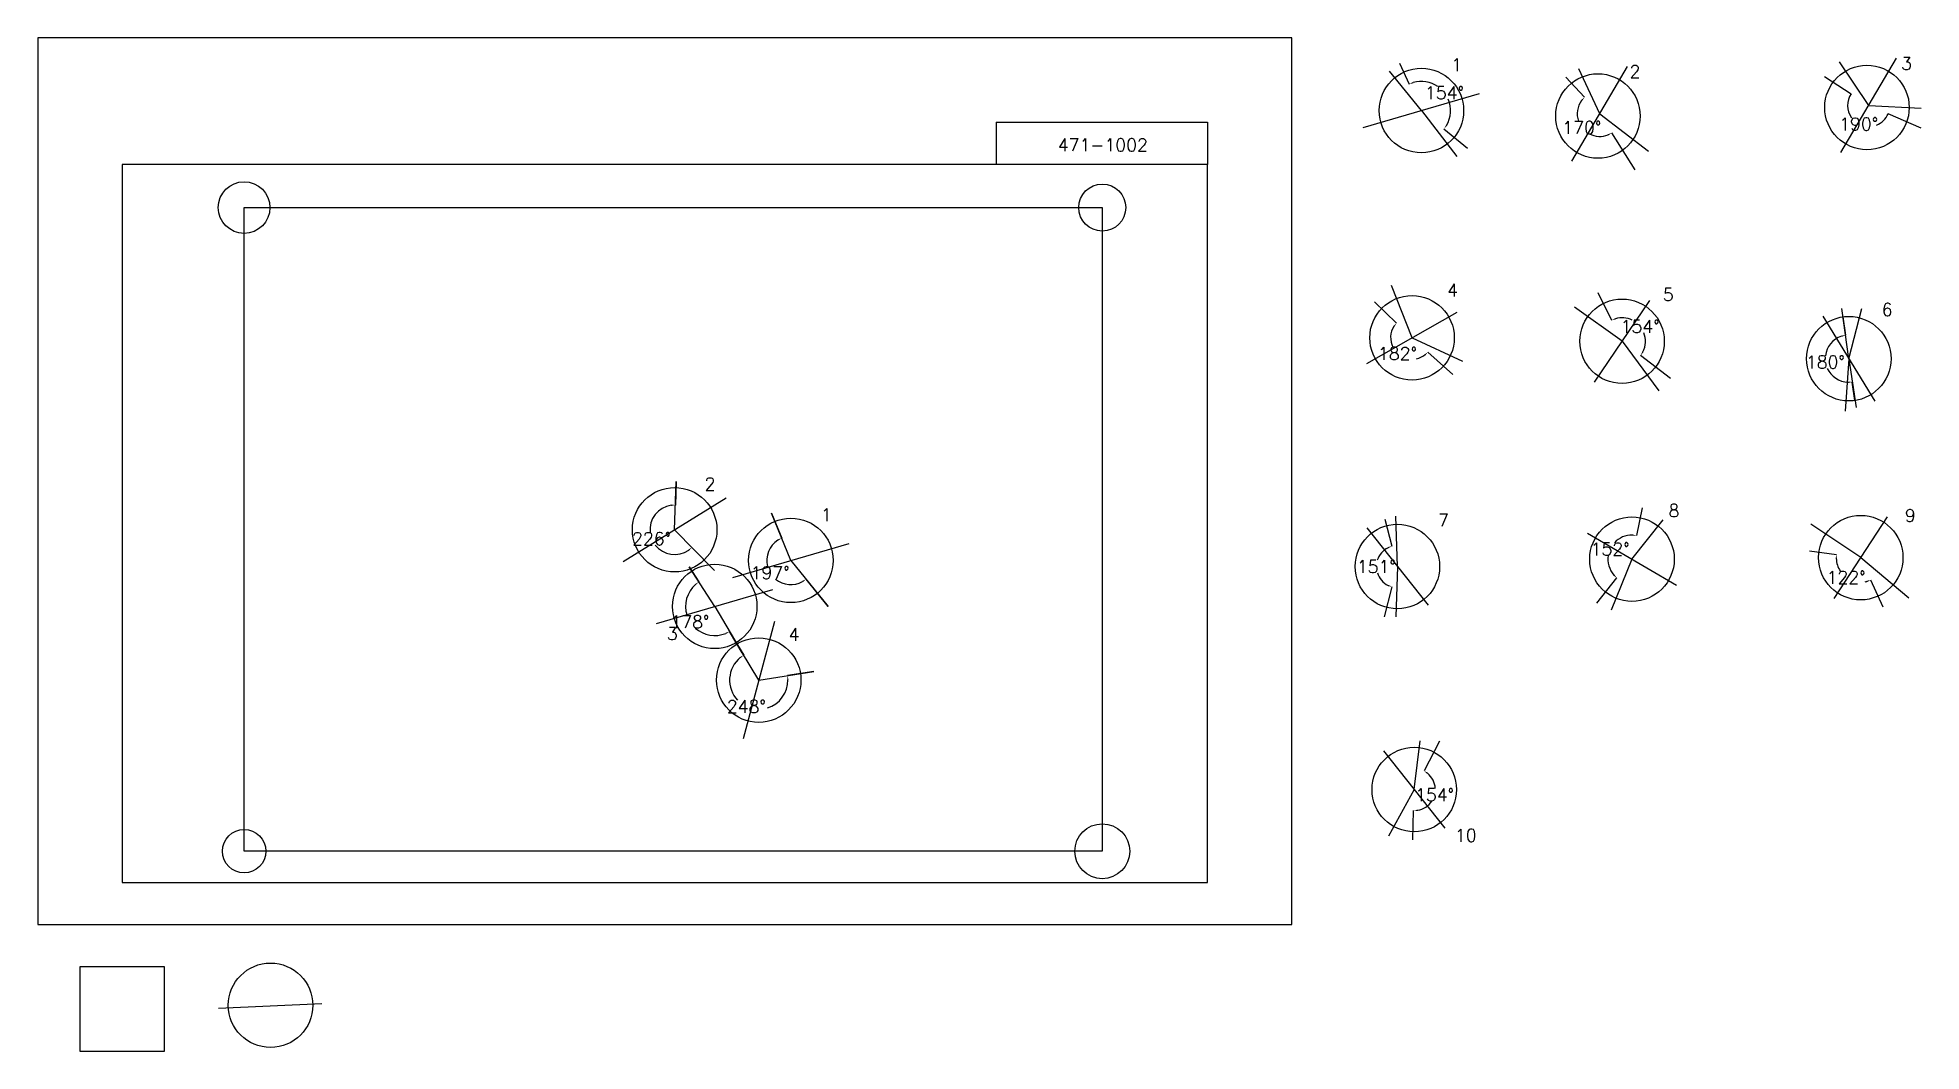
# Model space of a CAD drawing. Extents: x 0 to 2230150, y -150000 to 1050000.
import ezdxf

# ---------------------------------------------------------------- set-up
doc = ezdxf.new("R2010")
doc.units = 0
doc.header["$MEASUREMENT"] = 0
doc.layers.get('0').update_dxf_attribs({"linetype": 'CONTINUOUS'})
doc.layers.get('Defpoints').update_dxf_attribs({"linetype": 'CONTINUOUS'})
for name, color, linetype in [('_0-0_', 7, 'CONTINUOUS'), ('_0-1_V-nasSTD', 7, 'CONTINUOUS'), ('_0-2_番号', 7, 'CONTINUOUS'), ('ADD_LINE', 7, 'CONTINUOUS'), ('文字', 7, 'CONTINUOUS'), ('画像', 7, 'CONTINUOUS')]:
    doc.layers.add(name, color=color, linetype=linetype)
doc.layers.add('位置合わせ用', color=7, linetype='CONTINUOUS', plot=False)
doc.styles.get("Standard").update_dxf_attribs({"font": 'txt', "height": 15000, "bigfont": 'bigfont.shx'})
doc.dimstyles.get("Standard").update_dxf_attribs({"dimtxt": 0.18, "dimasz": 0.18, "dimexe": 0.18, "dimexo": 0.0625, "dimgap": 0.09, "dimtad": 0, "dimtih": 1, "dimtoh": 1, "dimdec": 4, "dimzin": 0, "dimdsep": 46, "dimtxsty": 'Standard', "dimcen": 0.09, "dimadec": 0, "dimazin": 0, "dimtfac": 1, "dimtdec": 4, "dimtofl": 0, "dimtmove": 0, "dimatfit": 3, "dimfxl": 1, "dimtolj": 1, "dimtzin": 0, "dimarcsym": 0})
picture_1 = doc.add_image_def('image1.jpg', size_in_pixel=(800, 600))

# ---------------------------------------------------------------- blocks, each defined once
blk = doc.blocks.new('-000-CCURVE_ORG002')
at = {"layer": '_0-0_', "color": 5, "linetype": 'Continuous'}
for p, q in [((30, -10), (10, -10)), ((10, -10), (10, -30)), ((30, -30), (30, -10)), ((10, -30), (30, -30))]:
    blk.add_line(p, q, dxfattribs=at)
blk = doc.blocks.new('-008-$$ATRU$$11$$背景色$$色$$0_0_0')
at = {"layer": '_0-2_番号'}
blk.add_blockref('-000-CCURVE_ORG002', (0, 0), dxfattribs=at)
blk = doc.blocks.new('*D27')
at = {"layer": 'ADD_LINE', "color": 0, "linetype": 'Continuous', "lineweight": -2}
for p, q in [((1612482, 1019756), (1623866, 995044)), ((1692790, 918934), (1664951, 941812))]:
    blk.add_line(p, q, dxfattribs=at)
for start, end in [(55.935441, 106.423298), (328.898292, 23.176446)]:
    blk.add_arc((1638300, 963714), 34496, start, end, dxfattribs=at)
at = {"layer": 'ADD_LINE', "color": 0}
for points in [[(1628254, 997582), (1628840, 996022), (1623866, 995045)], [(1667157, 946376), (1668518, 945414), (1664951, 941812)]]:
    blk.add_solid(points, dxfattribs=at)
at = {"layer": 'Defpoints', "color": 0}
for p in [(1612482, 1019756), (1638300, 963714), (1672046, 970868), (1692790, 918934)]:
    blk.add_point(p, dxfattribs=at)
at = {"layer": 'ADD_LINE', "color": 0, "linetype": 'Continuous', "insert": (1665608, 984790), "char_height": 15000, "attachment_point": 5}
blk.add_mtext('\\A1;154%%d', dxfattribs=at)
blk = doc.blocks.new('*D28')
at = {"color": 0, "linetype": 'Continuous', "lineweight": -2}
for p, q in [((1809179, 1003391), (1831324, 979396)), ((1891517, 893504), (1863720, 937271))]:
    blk.add_line(p, q, dxfattribs=at)
for start, end in [(143.458517, 199.177328), (242.968088, 291.666013)]:
    blk.add_arc((1849418, 959791), 26678, start, end, dxfattribs=at)
at = {"color": 0}
for points in [[(1828604, 975119), (1827364, 976233), (1831324, 979396)], [(1859646, 934256), (1858888, 935740), (1863721, 937271)]]:
    blk.add_solid(points, dxfattribs=at)
at = {"layer": 'Defpoints', "color": 0}
for p in [(1809179, 1003391), (1849418, 959791), (1823088, 955491), (1891518, 893504)]:
    blk.add_point(p, dxfattribs=at)
at = {"color": 0, "linetype": 'Continuous', "insert": (1828270, 943528), "char_height": 15000, "attachment_point": 5}
blk.add_mtext('\\A1;170%%d', dxfattribs=at)
blk = doc.blocks.new('*D31')
at = {"layer": 'ADD_LINE', "color": 0, "linetype": 'Continuous', "lineweight": -2}
for p, q in [((2115662, 1004203), (2146913, 983688)), ((2230150, 942907), (2190978, 959896))]:
    blk.add_line(p, q, dxfattribs=at)
for start, end in [(146.716384, 215.556167), (291.744567, 336.55299)]:
    blk.add_arc((2167922, 969896), 25131, start, end, dxfattribs=at)
at = {"layer": 'ADD_LINE', "color": 0}
for points in [[(2146913, 983688), (2146913, 983688), (2146913, 983688)], [(2190978, 959896), (2190978, 959896), (2190978, 959896)]]:
    blk.add_solid(points, dxfattribs=at)
at = {"layer": 'Defpoints', "color": 0}
for p in [(2115662, 1004204), (2167922, 969896), (2146156, 957332), (2230150, 942907)]:
    blk.add_point(p, dxfattribs=at)
at = {"layer": 'ADD_LINE', "color": 0, "linetype": 'Continuous', "insert": (2155982, 947782), "char_height": 15000, "attachment_point": 5}
blk.add_mtext('\\A1;190%%d', dxfattribs=at)
blk = doc.blocks.new('*D492')
at = {"color": 0, "linetype": 'Continuous', "lineweight": -2}
for p, q in [((1582560, 737261), (1608834, 712185)), ((1675657, 651191), (1646046, 677753))]:
    blk.add_line(p, q, dxfattribs=at)
for start, end in [(147.654398, 205.986177), (282.024317, 306.788949)]:
    blk.add_arc((1627174, 694681), 25352, start, end, dxfattribs=at)
at = {"color": 0}
for points in [[(1606412, 707733), (1605099, 708759), (1608834, 712185)], [(1642919, 673763), (1641794, 674993), (1646046, 677753)]]:
    blk.add_solid(points, dxfattribs=at)
at = {"layer": 'Defpoints', "color": 0}
for p in [(1582560, 737262), (1627174, 694681), (1602920, 687300), (1675658, 651190)]:
    blk.add_point(p, dxfattribs=at)
at = {"color": 0, "linetype": 'Continuous', "insert": (1609955, 676073), "char_height": 15000, "attachment_point": 5}
blk.add_mtext('\\A1;182%%d', dxfattribs=at)
blk = doc.blocks.new('*D493')
at = {"color": 0, "linetype": 'Continuous', "lineweight": -2}
for p, q in [((1847215, 748386), (1863522, 715452)), ((1933285, 646506), (1897834, 673710))]:
    blk.add_line(p, q, dxfattribs=at)
for start, end in [(64.877904, 105.999917), (332.840982, 21.383423)]:
    blk.add_arc((1875830, 690596), 27737, start, end, dxfattribs=at)
at = {"color": 0}
for points in [[(1867883, 718035), (1868485, 716481), (1863522, 715453)], [(1899804, 678380), (1901213, 677489), (1897835, 673710)]]:
    blk.add_solid(points, dxfattribs=at)
at = {"layer": 'Defpoints', "color": 0}
for p in [(1847214, 748386), (1887525, 715747), (1875830, 690596), (1933286, 646506)]:
    blk.add_point(p, dxfattribs=at)
at = {"color": 0, "linetype": 'Continuous', "insert": (1897257, 708209), "char_height": 15000, "attachment_point": 5}
blk.add_mtext('\\A1;154%%d', dxfattribs=at)
blk = doc.blocks.new('*D494')
at = {"color": 0, "linetype": 'Continuous', "lineweight": -2}
for p, q in [((2097719, 442479), (2129651, 438247)), ((2185031, 375777), (2170441, 407971))]:
    blk.add_line(p, q, dxfattribs=at)
for start, end in [(182.32444, 213.011449), (280.28229, 284.506363)]:
    blk.add_arc((2158450, 434431), 29051, start, end, dxfattribs=at)
at = {"color": 0}
for points in [[(2130255, 433215), (2128590, 433290), (2129651, 438247)], [(2166004, 405520), (2165449, 407092), (2170441, 407970)]]:
    blk.add_solid(points, dxfattribs=at)
at = {"layer": 'Defpoints', "color": 0}
for p in [(2097719, 442479), (2158450, 434431), (2134111, 418569), (2185032, 375776)]:
    blk.add_point(p, dxfattribs=at)
at = {"color": 0, "linetype": 'Continuous', "insert": (2141135, 411104), "char_height": 15000, "attachment_point": 5}
blk.add_mtext('\\A1;122%%d', dxfattribs=at)
blk = doc.blocks.new('*D495')
at = {"color": 0, "linetype": 'Continuous', "lineweight": -2}
for p, q in [((1899485, 493442), (1893065, 460614)), ((1845899, 380648), (1869761, 410403))]:
    blk.add_line(p, q, dxfattribs=at)
for start, end in [(88.997379, 136.834749), (170.916699, 221.208715)]:
    blk.add_arc((1887594, 432640), 28505, start, end, dxfattribs=at)
at = {"color": 0}
for points in [[(1888005, 460311), (1888181, 461969), (1893065, 460615)], [(1865573, 413259), (1866726, 414463), (1869761, 410403)]]:
    blk.add_solid(points, dxfattribs=at)
at = {"layer": 'Defpoints', "color": 0}
for p in [(1899486, 493442), (1869381, 454567), (1887594, 432640), (1845899, 380648)]:
    blk.add_point(p, dxfattribs=at)
at = {"color": 0, "linetype": 'Continuous', "insert": (1861739, 444640), "char_height": 15000, "attachment_point": 5}
blk.add_mtext('\\A1;152%%d', dxfattribs=at)
blk = doc.blocks.new('*D496')
at = {"color": 0, "linetype": 'Continuous', "lineweight": -2}
for p, q in [((1594921, 479957), (1603443, 448007)), ((1594453, 364310), (1603625, 399771))]:
    blk.add_line(p, q, dxfattribs=at)
for start, end in [(116.442259, 162.722612), (197.730428, 243.989803)]:
    blk.add_arc((1609870, 423913), 24936, start, end, dxfattribs=at)
at = {"color": 0}
for points in [[(1599060, 445461), (1598471, 447020), (1603443, 448007)], [(1598646, 400720), (1599223, 402284), (1603625, 399771)]]:
    blk.add_solid(points, dxfattribs=at)
at = {"layer": 'Defpoints', "color": 0}
for p in [(1594921, 479958), (1587247, 434403), (1609870, 423913), (1594453, 364310)]:
    blk.add_point(p, dxfattribs=at)
at = {"color": 0, "linetype": 'Continuous', "insert": (1584933, 423819), "char_height": 15000, "attachment_point": 5}
blk.add_mtext('\\A1;151%%d', dxfattribs=at)
blk = doc.blocks.new('*D497')
at = {"color": 0, "linetype": 'Continuous', "lineweight": -2}
for p, q in [((2137280, 719501), (2140368, 697666)), ((2151611, 620534), (2148379, 642348))]:
    blk.add_line(p, q, dxfattribs=at)
for start, end in [(108.314688, 172.816777), (204.310121, 268.164898)]:
    blk.add_arc((2144282, 669994), 27948, start, end, dxfattribs=at)
at = {"color": 0}
for points in [[(2135690, 695715), (2135310, 697337), (2140368, 697666)], [(2143435, 641228), (2143339, 642892), (2148379, 642348)]]:
    blk.add_solid(points, dxfattribs=at)
at = {"layer": 'Defpoints', "color": 0}
for p in [(2137280, 719501), (2144282, 669994), (2122350, 652671), (2151611, 620534)]:
    blk.add_point(p, dxfattribs=at)
at = {"color": 0, "linetype": 'Continuous', "insert": (2116623, 665988), "char_height": 15000, "attachment_point": 5}
blk.add_mtext('\\A1;180%%d', dxfattribs=at)
blk = doc.blocks.new('*D662')
at = {"color": 0, "linetype": 'Continuous', "lineweight": -2}
for p, q in [((1659684, 217062), (1641346, 182000)), ((1628066, 100544), (1629066, 134978))]:
    blk.add_line(p, q, dxfattribs=at)
for start, end in [(2.755917, 50.881259), (279.845571, 326.395586)]:
    blk.add_arc((1629789, 159904), 24936, start, end, dxfattribs=at)
at = {"color": 0}
for points in [[(1645980, 179947), (1645064, 178555), (1641346, 182001)], [(1633993, 136166), (1634112, 134504), (1629066, 134978)]]:
    blk.add_solid(points, dxfattribs=at)
at = {"layer": 'Defpoints', "color": 0}
for p in [(1659684, 217062), (1629789, 159904), (1648804, 143771), (1628066, 100544)]:
    blk.add_point(p, dxfattribs=at)
at = {"color": 0, "linetype": 'Continuous', "insert": (1653916, 153603), "char_height": 15000, "attachment_point": 5}
blk.add_mtext('\\A1;154%%d', dxfattribs=at)
blk = doc.blocks.new('*D665')
at = {"layer": 'ADD_LINE', "color": 0, "linetype": 'Continuous', "lineweight": -2}
for p, q in [((868777, 487206), (880921, 457592)), ((935854, 376780), (909749, 408976))]:
    blk.add_line(p, q, dxfattribs=at)
for start, end in [(122.33967, 194.328254), (230.588423, 298.99346)]:
    blk.add_arc((891759, 431163), 28565, start, end, dxfattribs=at)
at = {"layer": 'ADD_LINE', "color": 0}
for points in [[(876861, 454557), (876096, 456038), (880921, 457592)], [(906071, 405488), (905138, 406869), (909749, 408976)]]:
    blk.add_solid(points, dxfattribs=at)
at = {"layer": 'Defpoints', "color": 0}
for p in [(868777, 487206), (863214, 432222), (891759, 431163), (935854, 376780)]:
    blk.add_point(p, dxfattribs=at)
at = {"layer": 'ADD_LINE', "color": 0, "linetype": 'Continuous', "insert": (867189, 416594), "char_height": 15000, "attachment_point": 5}
blk.add_mtext('\\A1;197%%d', dxfattribs=at)
blk = doc.blocks.new('*D668')
at = {"layer": 'ADD_LINE', "color": 0, "linetype": 'Continuous', "lineweight": -2}
for p, q in [((755982, 524484), (755096, 496723)), ((801419, 419091), (774617, 446527))]:
    blk.add_line(p, q, dxfattribs=at)
for start, end in [(97.969661, 186.09827), (218.219078, 304.532061)]:
    blk.add_arc((754162, 467465), 29272, start, end, dxfattribs=at)
at = {"layer": 'ADD_LINE', "color": 0}
for points in [[(750148, 495623), (750059, 497287), (755096, 496723)], [(771285, 442707), (770226, 443994), (774617, 446526)]]:
    blk.add_solid(points, dxfattribs=at)
at = {"layer": 'Defpoints', "color": 0}
for p in [(755982, 524484), (726087, 475751), (754162, 467465), (801419, 419091)]:
    blk.add_point(p, dxfattribs=at)
at = {"layer": 'ADD_LINE', "color": 0, "linetype": 'Continuous', "insert": (726880, 456856), "char_height": 15000, "attachment_point": 5}
blk.add_mtext('\\A1;226%%d', dxfattribs=at)
blk = doc.blocks.new('*D671')
at = {"layer": 'ADD_LINE', "color": 0, "linetype": 'Continuous', "lineweight": -2}
for p, q in [((771440, 423461), (782894, 405700)), ((834208, 321776), (819201, 347049))]:
    blk.add_line(p, q, dxfattribs=at)
for start, end in [(131.128886, 197.994489), (228.053428, 292.389047)]:
    blk.add_arc((801589, 376710), 34496, start, end, dxfattribs=at)
at = {"layer": 'ADD_LINE', "color": 0}
for points in [[(779400, 402027), (778398, 403359), (782894, 405700)], [(815100, 344069), (814355, 345560), (819201, 347049)]]:
    blk.add_solid(points, dxfattribs=at)
at = {"layer": 'Defpoints', "color": 0}
for p in [(771440, 423462), (801589, 376710), (785079, 346422), (834208, 321776)]:
    blk.add_point(p, dxfattribs=at)
at = {"layer": 'ADD_LINE', "color": 0, "linetype": 'Continuous', "insert": (772258, 358553), "char_height": 15000, "attachment_point": 5}
blk.add_mtext('\\A1;178%%d', dxfattribs=at)
blk = doc.blocks.new('*D674')
at = {"layer": 'ADD_LINE', "color": 0, "linetype": 'Continuous', "lineweight": -2}
for p, q in [((823135, 340423), (835956, 319050)), ((918991, 299645), (887784, 294781))]:
    blk.add_line(p, q, dxfattribs=at)
for start, end in [(129.268718, 223.488349), (287.497265, 0.547422)]:
    blk.add_arc((853700, 289468), 34496, start, end, dxfattribs=at)
at = {"layer": 'ADD_LINE', "color": 0}
for points in [[(832345, 315492), (831386, 316856), (835956, 319050)], [(889024, 289866), (887363, 289729), (887784, 294781)]]:
    blk.add_solid(points, dxfattribs=at)
at = {"layer": 'Defpoints', "color": 0}
for p in [(823135, 340423), (918991, 299645), (822087, 275663), (853700, 289468)]:
    blk.add_point(p, dxfattribs=at)
at = {"layer": 'ADD_LINE', "color": 0, "linetype": 'Continuous', "insert": (839071, 258228), "char_height": 15000, "attachment_point": 5}
blk.add_mtext('\\A1;248%%d', dxfattribs=at)

msp = doc.modelspace()

# ---------------------------------------------------------------- linework, layer by layer
at = {"layer": '_0-1_V-nasSTD', "color": 7, "linetype": 'Continuous'}
for p, q in [((1485000, 1050000), (0, 1050000)), ((0, 1050000), (0, 0)), ((1485000, 1050000), (0, 1050000)), ((0, 1050000), (0, 0)), ((1485000, 0), (1485000, 1050000)), ((1485000, 0), (1485000, 1050000)), ((1135000, 950000), (1135000, 900000)), ((1135000, 950000), (1385000, 950000)), ((1385000, 950000), (1385000, 900000)), ((1385000, 900000), (100000, 900000)), ((100000, 900000), (100000, 50000)), ((1385000, 50000), (1385000, 900000)), ((100000, 50000), (1385000, 50000)), ((0, 0), (1485000, 0)), ((0, 0), (1485000, 0))]:
    msp.add_line(p, q, dxfattribs=at)
at = {"layer": 'ADD_LINE', "color": 5, "linetype": 'Continuous'}
for p, q in [((1638300.12759, 963713.94411), (1600657, 1010465.5)), ((1849417.68706, 959791.40858), (1824731.61592, 1013095)), ((2167921.53926, 969895.92252), (2133337.061, 1021586.01265)), ((1638300.12759, 963713.94411), (1680185.5, 909330)), ((1849417.68706, 959791.40858), (1907070.5, 915461)), ((2167921.53926, 969895.92252), (2230150.4375, 966693.63309)), ((1627173.85936, 694681.42053), (1603053, 756584)), ((1875829.60478, 690595.69901), (1819695, 730821)), ((2144282.17651, 669993.66595), (2135874.84661, 729434.5)), ((2144282.17651, 669993.66595), (2159881.11393, 729434.5)), ((1627173.85936, 694681.42053), (1686782, 666999.5)), ((1875829.60478, 690595.69901), (1919233, 631868.5)), ((2144282.17651, 669993.66595), (2139973.5, 607862)), ((2144282.17651, 669993.66595), (2152852.5, 612158.5)), ((754161.75, 467465.44411), (755982.5, 524484.5)), ((891758.75, 431163.44411), (868776.64229, 487205.94323)), ((1609869.59541, 423912.59025), (1607859.5021, 483624.43754)), ((1887594.19761, 432639.77192), (1924592.5, 479202.5)), ((2158449.59821, 434430.75199), (2099218, 473956.5)), ((754161.75, 467465.44411), (801419, 419091)), ((891758.75, 431163.44411), (935853.66632, 376779.5)), ((1609869.59541, 423912.59025), (1608159.50179, 364310.06247)), ((1887594.19761, 432639.77192), (1862762, 372404)), ((2158449.59821, 434430.75199), (2215384.5, 387018.5)), ((801588.75, 376709.94411), (771440.01106, 423461.5)), ((801588.75, 376709.94411), (834207.61734, 321775.96278)), ((853699.75, 289467.94411), (823135.44892, 340422.78724)), ((853699.75, 289467.94411), (918991, 299645)), ((1629789, 159904), (1636845.5, 217647.28885)), ((1629789, 159904), (1599375.79815, 104642.5))]:
    msp.add_line(p, q, dxfattribs=at)
at = {"layer": 'ADD_LINE', "color": 1, "linetype": 'Continuous'}
for p, q in [((1816519.43706, 903878.65858), (1882315.93706, 1015704.15858)), ((2135023.28926, 913983.17252), (2200819.78926, 1025808.67252)), ((1569397.37759, 943664.44411), (1707202.87759, 983763.44411)), ((1843082.10478, 642335.94901), (1908577.10478, 738855.44901)), ((1573690.48436, 664418.92053), (1680657.23436, 724943.92053)), ((2113351.05151, 720119.29095), (2175213.30151, 619868.04095)), ((693064.50273, 429826.39811), (815258.99727, 505104.49011)), ((1573599.84541, 469670.84025), (1646139.34541, 378154.34025)), ((2126994.59821, 386171.00199), (2189904.59821, 482690.50199)), ((822856, 411113.94411), (960661.5, 451212.94411)), ((1835025.69761, 463233.02192), (1940162.69761, 402046.52192)), ((732686, 356660.44411), (870491.5, 396759.44411)), ((872199.75337, 358802.79309), (835199.74663, 220133.09513)), ((1593519.25, 205662.25), (1666058.75, 114145.75)), ((214262.32302, -98799.56876), (336470.78129, -93322.43898))]:
    msp.add_line(p, q, dxfattribs=at)
at = {"layer": 'ADD_LINE', "color": 5, "linetype": 'ByBlock'}
for centre in [(1638300.12759, 963713.94411), (1847299.84098, 957259.81804), (2165803.69318, 967364.33199), (1627173.85936, 694681.42053), (1875829.60478, 690595.69901), (2144282.17651, 669993.66595), (754161.75, 467465.44411), (891758.75, 431163.44411), (1609869.59541, 423912.59025), (1887594.19761, 432639.77192), (2158449.59821, 434430.75199), (801588.75, 376709.94411), (853699.75, 289467.94411), (1629789, 159904), (275704.61091, -95468.83904)]:
    msp.add_circle(centre, 50000, dxfattribs=at)
at = {"layer": '位置合わせ用', "color": 5, "linetype": 'Continuous'}
for centre, radius in [((244424.4, 848880.595), 30579.2687), ((1260424.4, 848880.595), 27848.33235), ((244424.4, 86880.595), 25672.78835), ((1260424.4, 86880.595), 32483.49996)]:
    msp.add_circle(centre, radius, dxfattribs=at)

# ---------------------------------------------------------------- block references
at = {"layer": '_0-0_', "xscale": 5000, "yscale": 5000, "zscale": 5000}
msp.add_blockref('-008-$$ATRU$$11$$背景色$$色$$0_0_0', (0, 0), dxfattribs=at)

# ---------------------------------------------------------------- texts
at = {"layer": '文字', "color": 5, "linetype": 'Continuous'}
for s, p in [('3', (2206162.5, 1012123.5)), ('1', (1673664.84659, 1010338.61449)), ('2', (1884735.5, 1002469.5)), ('4', (1668695.5, 743754)), ('5', (1924216.5, 738393)), ('6', (2183311.5, 720524.5)), ('2', (789526.469, 514090.11449)), ('1', (927123.469, 477788.11449)), ('8', (1930840.69761, 482615.93968)), ('9', (2210625.69761, 476897.98348)), ('7', (1657991.59541, 471180.02727)), ('3', (744982, 336964)), ('4', (889064.469, 336092.61449)), ('10', (1677911, 98195.5))]:
    msp.add_text(s, height=15000, dxfattribs=at).set_placement(p)
at = {"layer": '文字', "linetype": 'Continuous'}
msp.add_text('471-1002', height=15000, dxfattribs=at).set_placement((1207698.06436, 915464.91089))

# ---------------------------------------------------------------- dimensions: what is measured, and where the dimension line sits
at = {"color": 5, "linetype": 'Continuous'}
for base, center, p1, p2, picture, middle in [((1823088.23526, 955490.96023), (1849417.68706, 959791.40858), (1809178.77504, 1003391.05715), (1891517.5, 893504), '*D28', (1828269.9978, 943527.67201)), ((1602919.66927, 687300.1765), (1627173.85936, 694681.42053), (1582560, 737261.5), (1675657.5, 651190.5), '*D492', (1609955.37168, 676073.03042)), ((1887525.02456, 715746.55986), (1875829.60478, 690595.69901), (1847214.5, 748386.5), (1933285.5, 646506), '*D493', (1897256.73514, 708208.95339)), ((2122350.14113, 652670.99813), (2144282.17651, 669993.66595), (2137279.85621, 719500.91301), (2151611.40936, 620533.75951), '*D497', (2116622.71578, 665988.26601)), ((1869381.14317, 454567.03326), (1887594.19761, 432639.77192), (1899485.5, 493442.5), (1845899, 380648), '*D495', (1861738.50652, 444639.91276)), ((1587247.09662, 434402.94997), (1609869.59541, 423912.59025), (1594921, 479957.5), (1594452.55209, 364310), '*D496', (1584933.35154, 423818.56891)), ((2134111.47282, 418568.6119), (2158449.59821, 434430.75199), (2097719, 442479), (2185031.5, 375776.5), '*D494', (2141135.0292, 411103.5675)), ((1648803.90553, 143771.4718), (1629789, 159904), (1659684.47103, 217061.94462), (1628066.5, 100544), '*D662', (1653916.18486, 153602.8851))]:
    dim = msp.add_angular_dim_3p(base=base, center=center, p1=p1, p2=p2, dimstyle='Standard', override={"dimasz": 5000, "dimtmove": 2}, dxfattribs=at)
    dim.commit()
    dim.dimension.update_dxf_attribs({"geometry": picture, "text_midpoint": middle})
at = {"layer": 'ADD_LINE', "color": 5, "linetype": 'Continuous'}
for base, center, p1, p2, override, picture, middle in [((1672045.78438, 970867.8893), (1638300.12759, 963713.94411), (1612481.5, 1019756.5), (1692790, 918933.5), {"dimasz": 5000, "dimtmove": 2}, '*D27', (1665608.30751, 984790.2719)), ((2146156.07889, 957332.10205), (2167921.53926, 969895.92252), (2115661.5, 1004203.5), (2230150.5, 942906.93528), {"dimtmove": 2}, '*D31', (2155981.84538, 947781.93238)), ((726086.54988, 475751.01338), (754161.75, 467465.44411), (801419, 419091), (755982.5, 524484.5), {"dimasz": 5000, "dimtmove": 2}, '*D668', (726879.89586, 456855.63945)), ((863213.57647, 432221.64602), (891758.75, 431163.44411), (868776.64229, 487205.94323), (935853.66632, 376779.5), {"dimasz": 5000, "dimtmove": 2}, '*D665', (867188.75203, 416594.23265)), ((785079.33198, 346421.54038), (801588.75, 376709.94411), (834207.61734, 321775.96278), (771440.01106, 423461.5), {"dimasz": 5000, "dimtmove": 2}, '*D671', (772258.15789, 358553.27452)), ((822087.05653, 275662.65906), (853699.75, 289467.94411), (918991, 299645), (823135.44892, 340422.78724), {"dimasz": 5000, "dimtmove": 2}, '*D674', (839071.12468, 258227.71996))]:
    dim = msp.add_angular_dim_3p(base=base, center=center, p1=p1, p2=p2, dimstyle='Standard', override=override, dxfattribs=at)
    dim.commit()
    dim.dimension.update_dxf_attribs({"geometry": picture, "text_midpoint": middle})

# ---------------------------------------------------------------- pictures from other files: only their frames are drawn
at = {"layer": '画像', "color": 5, "linetype": 'Continuous'}
image = msp.add_image(picture_1, insert=(244424.4, 86880.595), size_in_units=(1016000, 762000), dxfattribs=at)
image.dxf.flags = 7

doc.saveas('drawing.dxf')
